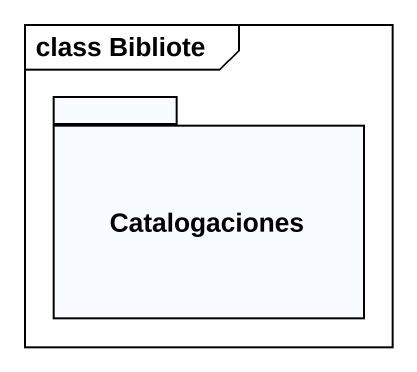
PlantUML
@startuml
mainframe class Bibliote
package Catalogaciones {
}
@enduml
